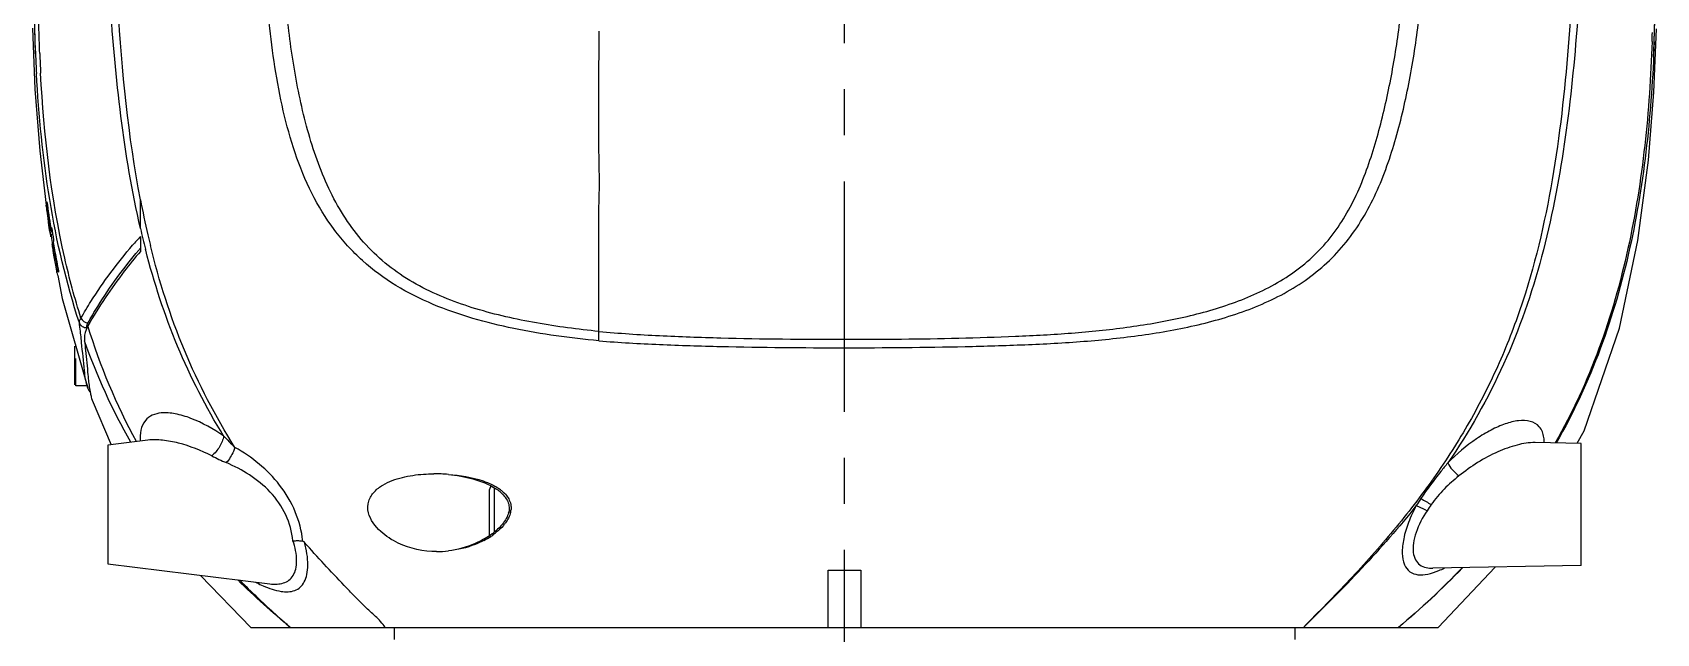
# Model space of a CAD drawing. Header units: millimetres. Extents: x 5828 to 6704, y 123 to 421.
# Drawn here: x 6366.66 to 6379.88, y 245.13 to 250.03 of the extents above; entities that cross this region are included whole.
import ezdxf

# ---------------------------------------------------------------- set-up
doc = ezdxf.new("R2010")
doc.units = ezdxf.units.MM
doc.linetypes.add('CENTER', pattern=[0.6, 0.375, -0.075, 0.075, -0.075])
doc.layers.add('中心线', color=7, linetype='Continuous')
doc.layers.add('外形图', color=7, linetype='Continuous')

msp = doc.modelspace()

# ---------------------------------------------------------------- linework, layer by layer
at = {"layer": '中心线', "linetype": 'CENTER', "ltscale": 5}
msp.add_line((6373.2689, 231.9387), (6373.2689, 279.9387), dxfattribs=at)
at = {"layer": '外形图', "color": 7, "linetype": 'Continuous'}
for p, q in [((6379.8624, 249.9506), (6379.867, 250.1243)), ((6379.8598, 249.5385), (6379.8814, 250.0549)), ((6366.7156, 249.0613), (6366.7683, 248.6189)), ((6367.5356, 248.4297), (6367.5356, 248.6638)), ((6366.7672, 248.6187), (6366.7679, 248.6187)), ((6366.7682, 248.6113), (6366.7672, 248.6187)), ((6366.7679, 248.6187), (6366.769, 248.6113)), ((6366.7679, 248.6187), (6366.7689, 248.6112)), ((6371.2689, 247.592), (6371.2689, 248.6139)), ((6366.7888, 248.459), (6366.7864, 248.4753)), ((6366.7976, 248.4048), (6366.7892, 248.4591)), ((6366.7928, 248.4345), (6366.7892, 248.4591)), ((6366.7899, 248.4592), (6366.7935, 248.4349)), ((6366.7902, 248.4592), (6366.795, 248.4244)), ((6366.7973, 248.4047), (6366.7928, 248.4345)), ((6366.7935, 248.4349), (6366.798, 248.4046)), ((6366.795, 248.4244), (6366.7982, 248.4046)), ((6366.8074, 248.4054), (6366.806, 248.4146)), ((6366.8074, 248.4054), (6366.806, 248.4146)), ((6366.806, 248.3831), (6366.8063, 248.3904)), ((6366.806, 248.3831), (6366.821, 248.3819)), ((6366.8063, 248.3904), (6366.8068, 248.3979)), ((6366.8074, 248.4054), (6366.8171, 248.4047)), ((6366.8084, 248.415), (6366.8155, 248.4143)), ((6366.825, 248.3155), (6366.8266, 248.3064)), ((6366.825, 248.3155), (6366.8266, 248.3064)), ((6367.5356, 248.3649), (6367.5356, 248.243)), ((6367.5784, 248.2546), (6367.5762, 248.2627)), ((6367.5783, 248.2545), (6367.5762, 248.2627)), ((6366.855, 248.0714), (6366.8533, 248.0803)), ((6366.8552, 248.0714), (6366.8535, 248.0804)), ((6366.8536, 248.0805), (6366.8553, 248.0715)), ((6366.8539, 248.0805), (6366.8556, 248.0715)), ((6366.8596, 248.0497), (6366.8593, 248.0497)), ((6366.8638, 248.0471), (6366.8993, 247.8599)), ((6366.8993, 247.8599), (6367.1071, 247.131)), ((6367.0023, 247.1566), (6367.0023, 247.4724)), ((6367.0089, 247.15), (6367.0089, 247.3728)), ((6367.1071, 247.15), (6367.0089, 247.15)), ((6367.1085, 247.127), (6367.1073, 247.1305)), ((6367.143, 247.0327), (6367.2962, 246.67)), ((6367.5958, 246.7068), (6367.2689, 246.6667)), ((6367.2689, 246.6667), (6367.2689, 245.6994)), ((6379.2689, 246.6807), (6378.8928, 246.6873)), ((6379.2689, 245.6854), (6379.2689, 246.6807)), ((6370.3792, 245.9311), (6370.3792, 246.3064)), ((6370.4192, 245.9611), (6370.4192, 246.3179)), ((6367.2689, 245.6994), (6368.5883, 245.5374)), ((6368.025, 245.6066), (6368.4356, 245.1831)), ((6373.1356, 245.6497), (6373.4023, 245.6497)), ((6373.1356, 245.1831), (6373.1356, 245.6497)), ((6373.4023, 245.6497), (6373.4023, 245.1831)), ((6379.2689, 245.6854), (6378.0607, 245.6643)), ((6378.1023, 245.1831), (6378.5675, 245.6732)), ((6368.4356, 245.1831), (6378.1023, 245.1831)), ((6369.6023, 245.1831), (6369.6023, 245.0831)), ((6376.9356, 245.1831), (6376.9356, 245.0831))]:
    msp.add_line(p, q, dxfattribs=at)
for points in [[(6366.6675, 250.3415), (6366.6694, 250.1999), (6366.6723, 250.0632), (6366.6757, 249.9447), (6366.6787, 249.8605), (6366.6791, 249.8504)], [(6366.6563, 250.0608), (6366.6765, 249.5631), (6366.7156, 249.0613)], [(6379.858, 249.8292), (6379.8595, 249.8702), (6379.8624, 249.9506)], [(6379.2347, 246.6813), (6379.2933, 246.7826), (6379.5799, 247.6182), (6379.7294, 248.3328), (6379.8149, 248.9871), (6379.8598, 249.5385)], [(6367.1084, 247.1275), (6367.1154, 247.1103), (6367.1258, 247.0983)]]:
    msp.add_lwpolyline(points, dxfattribs=at)
for centre, radius, start, end in [((6382.7553, 250.536), 16.0893, 181.07766, 182.44158), ((6365.8602, 250.4259), 14.01, 358.05591, 358.65956), ((6366.1608, 250.4132), 13.6923, 358.06685, 358.37752), ((6379.9127, 250.4214), 13.2444, 182.47013, 183.15778), ((6380.6378, 250.4272), 13.9341, 182.35893, 183.0127), ((6367.5729, 248.586), 0.8009, 175.61462, 176.30197), ((6376.2984, 249.9009), 9.6082, 187.55463, 188.02513), ((6375.8322, 249.8576), 9.1383, 187.61106, 188.94742), ((6374.9771, 250.0824), 7.5755, 190.79351, 192.99693), ((6381.4755, 250.4909), 14.8269, 187.2833, 187.50237), ((6376.5085, 249.8773), 9.8215, 187.40657, 188.30208), ((6377.9344, 250.0244), 11.2552, 187.50145, 187.64089), ((6373.7513, 249.4635), 7.0348, 187.64299, 187.81979), ((6373.0337, 249.3649), 6.3103, 187.81977, 187.96544), ((6375.9231, 249.848), 9.2291, 188.02511, 188.51055), ((6371.7527, 249.1853), 5.0169, 187.96051, 188.13547), ((6375.591, 249.7983), 8.8933, 188.51091, 188.95089), ((6375.7128, 249.7685), 9.0192, 188.69673, 188.97447), ((6375.8063, 249.7746), 9.1119, 188.64776, 188.81832), ((6375.5384, 249.7526), 8.8392, 188.91344, 189.13221), ((6367.2646, 248.3619), 0.4592, 170.54356, 173.36179), ((6374.7703, 249.7566), 8.0673, 189.4117, 190.12906), ((6374.3528, 249.9982), 6.9953, 192.95686, 194.36448), ((6374.3391, 249.9382), 6.9214, 193.02164, 193.7581), ((6375.321, 249.7175), 8.6189, 189.13129, 189.57734), ((6375.1174, 249.6714), 8.4159, 189.3502, 190.18121), ((6375.2254, 249.6811), 8.5235, 189.44223, 189.76844), ((6374.8413, 249.6753), 8.1336, 189.69246, 190.25222), ((6367.201, 248.264), 0.3796, 168.78707, 172.21037), ((6374.8377, 249.6135), 8.1299, 189.76261, 190.86908), ((6374.7224, 249.6783), 8.0141, 189.85662, 190.35894), ((6374.34, 249.6077), 7.6252, 190.35378, 191.53232), ((6370.4814, 245.688), 3.9804, 137.73843, 139.12222), ((6370.5711, 245.6666), 3.9991, 139.38012, 139.69546), ((6374.6994, 249.5965), 7.9912, 190.18234, 190.93707), ((6374.559, 249.6242), 7.8467, 190.25228, 190.82691), ((6374.3025, 249.5752), 7.5856, 190.82697, 191.41685), ((6374.4573, 249.5501), 7.7447, 191.00684, 191.16996), ((6374.4991, 249.5493), 7.7853, 190.94218, 191.10524), ((6367.1028, 248.0385), 0.2384, 169.18205, 171.51892), ((6361.3702, 246.9349), 5.7143, 6.94144, 7.29743), ((6360.0317, 246.7777), 7.062, 5.88373, 6.89494), ((6367.3649, 247.117), 0.2374, 199.28627, 200.78596), ((6370.0467, 248.4538), 2.5089, 223.04592, 226.04075), ((6369.0889, 248.5109), 2.1628, 243.2761, 246.74091), ((6369.9258, 245.1659), 1.2672, 84.68311, 90.00182), ((6370.4192, 246.3064), 0.04, 135.77718, 180), ((6370.2109, 245.9783), 0.3986, 53.50748, 56.77232), ((6370.2412, 246.0193), 0.3476, 50.1457, 53.50658), ((6370.2515, 246.0171), 0.3582, 53.01992, 55.74104), ((6370.2731, 246.0458), 0.3222, 50.23012, 53.02108), ((6370.3799, 246.1555), 0.1584, 345.71794, 348.06038), ((6370.3856, 246.1563), 0.1681, 347.37712, 353.49175), ((6381.6258, 243.7845), 4.4056, 146.25931, 147.15239), ((6382.7869, 254.5679), 9.6318, 239.94045, 240.52033), ((6369.9973, 246.4891), 0.6762, 299.46567, 304.82571), ((6370.0198, 246.4859), 0.6718, 297.73483, 303.18382), ((6370.0364, 246.4321), 0.6072, 304.86659, 307.5786), ((6370.0588, 246.4257), 0.6, 303.21722, 306.99727), ((6370.091, 246.3825), 0.5461, 307.02004, 308.76294), ((6369.9474, 246.5637), 0.764, 270.01539, 277.21501), ((6377.8107, 246.3689), 0.7827, 292.41358, 296.02371), ((6372.6463, 249.777), 6.0185, 224.38974, 226.23945), ((6369.0188, 246.607), 1.1888, 242.57999, 243.1988), ((6372.9856, 250.136), 6.5124, 226.26818, 229.51154)]:
    msp.add_arc(centre, radius, start, end, dxfattribs=at)
for points, knots in [([(6379.213, 259.4515), (6379.2138, 259.4515), (6379.2122, 259.4465), (6379.214, 259.4412), (6379.2132, 259.4284), (6379.2138, 259.4124), (6379.2138, 259.3911), (6379.2142, 259.3537), (6379.2145, 259.2954), (6379.2149, 259.2121), (6379.2151, 259.111), (6379.2153, 258.9926), (6379.2155, 258.8576), (6379.2157, 258.7065), (6379.2159, 258.4751), (6379.2162, 258.1517), (6379.2164, 257.7272), (6379.2169, 257.2603), (6379.2177, 256.7598), (6379.2186, 256.0537), (6379.2196, 255.336), (6379.2212, 254.6206), (6379.2202, 254.1839), (6379.2256, 253.8458), (6379.2265, 253.6032), (6379.2328, 253.3653), (6379.2337, 253.1272), (6379.2332, 252.8842), (6379.237, 252.6358), (6379.2385, 252.3824), (6379.2361, 252.0363), (6379.2311, 251.596), (6379.2189, 250.8795), (6379.178, 249.9755), (6379.0641, 248.8933), (6378.8657, 248.0063), (6378.6083, 247.3318), (6378.3647, 246.8501), (6378.0742, 246.3956), (6377.7991, 246.04), (6377.5645, 245.7676), (6377.383, 245.568), (6377.1955, 245.3743), (6377.0683, 245.2474), (6377.0057, 245.183)], [0, 0, 0, 0, 0.0001594, 0.0006353, 0.0014272, 0.0025342, 0.0039548, 0.0056874, 0.0100798, 0.0156906, 0.0224937, 0.0304574, 0.0395444, 0.049712, 0.0609116, 0.0861875, 0.1148878, 0.1464628, 0.1803052, 0.2157625, 0.2887875, 0.3249543, 0.3599567, 0.3768055, 0.3931112, 0.4088498, 0.4247621, 0.4411139, 0.4578108, 0.4748482, 0.4921918, 0.5275651, 0.5635926, 0.6366307, 0.7098907, 0.7827282, 0.818987, 0.8551647, 0.8913315, 0.9275394, 0.945665, 0.963794, 0.9818955, 1, 1, 1, 1]), ([(6379.3071, 259.3604), (6379.3071, 259.1221), (6379.3063, 258.4072), (6379.3064, 257.0867), (6379.3083, 255.6964), (6379.3121, 254.7079), (6379.3122, 254.2518), (6379.3132, 254.0325), (6379.315, 253.818), (6379.3126, 253.6091), (6379.314, 253.4039), (6379.313, 253.1991), (6379.3104, 252.9913), (6379.3113, 252.7794), (6379.3125, 252.5639), (6379.3111, 252.2698), (6379.3048, 251.8956), (6379.2976, 251.4403), (6379.2815, 250.8229), (6379.2403, 250.0457), (6379.143, 249.1152), (6378.9677, 248.197), (6378.6628, 247.3156), (6378.3558, 246.7757), (6378.1818, 246.5217)], [0, 0, 0, 0, 0.0548494, 0.1644959, 0.3038605, 0.3747921, 0.391966, 0.4087969, 0.4252664, 0.441314, 0.456873, 0.4724842, 0.488445, 0.5046964, 0.5212333, 0.5380517, 0.5723714, 0.607358, 0.6428203, 0.7144936, 0.7863865, 0.8579947, 0.9291498, 1, 1, 1, 1]), ([(6367.5356, 248.6638), (6367.4363, 249.1831), (6367.3584, 249.9745), (6367.3162, 251.0255), (6367.3023, 251.7995), (6367.2985, 252.5477), (6367.3032, 253.27), (6367.3167, 253.9931), (6367.3177, 254.4788), (6367.3177, 254.7304)], [0, 0, 0, 0, 0.2609906, 0.3910272, 0.519291, 0.643039, 0.7603245, 0.8758159, 1, 1, 1, 1]), ([(6371.2689, 247.5158), (6371.0363, 247.5376), (6370.5778, 247.599), (6370.0198, 247.7541), (6369.6115, 247.9573), (6369.3359, 248.1604), (6369.1035, 248.416), (6368.8589, 248.8167), (6368.6794, 249.3906), (6368.5725, 250.1054), (6368.5305, 250.8315), (6368.5237, 251.3162), (6368.5243, 251.5575)], [0, 0, 0, 0, 0.1241827, 0.2455321, 0.3056032, 0.3657048, 0.426375, 0.4879836, 0.6138446, 0.7423922, 0.8717633, 1, 1, 1, 1]), ([(6373.2689, 247.4592), (6373.5961, 247.4592), (6374.0855, 247.4631), (6374.7352, 247.482), (6375.2157, 247.5077), (6375.6882, 247.5561), (6376.1494, 247.6379), (6376.593, 247.7693), (6377.0069, 247.9736), (6377.3553, 248.2841), (6377.6004, 248.6874), (6377.7594, 249.1375), (6377.8705, 249.6086), (6377.9458, 250.0917), (6378.0039, 250.7419), (6378.0144, 251.2317), (6378.0136, 251.5572)], [0, 0, 0, 0, 0.1282942, 0.1918902, 0.2548431, 0.3169399, 0.3780623, 0.4382572, 0.4978473, 0.5575984, 0.6185233, 0.6808207, 0.7441297, 0.8081005, 0.872369, 1, 1, 1, 1]), ([(6373.2689, 247.5279), (6373.5791, 247.5279), (6374.0433, 247.5317), (6374.6597, 247.5508), (6375.1162, 247.5755), (6375.5656, 247.6206), (6376.0049, 247.6948), (6376.4288, 247.8107), (6376.8269, 247.9875), (6377.171, 248.2576), (6377.4161, 248.6236), (6377.574, 249.0389), (6377.6872, 249.4767), (6377.7708, 249.9288), (6377.8426, 250.543), (6377.8624, 251.0079), (6377.867, 251.3175)], [0, 0, 0, 0, 0.1287542, 0.1926596, 0.2559748, 0.318479, 0.3800455, 0.4406776, 0.5004772, 0.5597718, 0.6196014, 0.6807839, 0.7434381, 0.8071444, 0.8714721, 1, 1, 1, 1]), ([(6366.7155, 249.8537), (6366.7124, 249.9287), (6366.7023, 250.228), (6366.6997, 250.5275), (6366.6994, 250.7519)], [0, 0, 0, 0, 0.2506056, 1, 1, 1, 1]), ([(6367.5356, 248.4297), (6367.4662, 248.7313), (6367.3652, 249.3443), (6367.3098, 249.9619), (6367.2892, 250.2716)], [0, 0, 0, 0, 0.4993087, 1, 1, 1, 1]), ([(6371.2689, 247.5921), (6371.0984, 247.609), (6370.7611, 247.653), (6370.2675, 247.7633), (6369.877, 247.9136), (6369.5973, 248.0872), (6369.349, 248.3), (6369.1059, 248.6398), (6368.9199, 249.1103), (6368.801, 249.6141), (6368.7515, 249.9602), (6368.7327, 250.1354)], [0, 0, 0, 0, 0.1272035, 0.2521925, 0.3748293, 0.4354338, 0.4957345, 0.616548, 0.7408062, 0.8692025, 1, 1, 1, 1]), ([(6371.2689, 248.6139), (6371.2714, 248.6711), (6371.2744, 248.7866), (6371.2713, 248.9607), (6371.2674, 249.1369), (6371.2701, 249.3148), (6371.2678, 249.494), (6371.2675, 249.6744), (6371.271, 249.8557), (6371.2715, 249.9769), (6371.2711, 250.0376)], [0, 0, 0, 0, 0.1207531, 0.2431844, 0.3670203, 0.4920341, 0.6179729, 0.7446998, 0.8720877, 1, 1, 1, 1]), ([(6379.8453, 249.9513), (6379.8358, 249.6689), (6379.798, 249.1041), (6379.6657, 248.2646), (6379.4335, 247.4462), (6379.1961, 246.9299), (6379.0566, 246.6843)], [0, 0, 0, 0, 0.2498656, 0.5001055, 0.7502396, 1, 1, 1, 1]), ([(6379.8621, 249.9506), (6379.8525, 249.668), (6379.8137, 249.1026), (6379.6794, 248.2628), (6379.4447, 247.4448), (6379.2056, 246.9291), (6379.0654, 246.684)], [0, 0, 0, 0, 0.2499944, 0.5003269, 0.7504133, 1, 1, 1, 1]), ([(6367.0383, 247.6607), (6366.931, 247.9878), (6366.7742, 248.6616), (6366.7075, 249.3481), (6366.6885, 249.6919)], [0, 0, 0, 0, 0.4999269, 1, 1, 1, 1]), ([(6367.0512, 247.6999), (6367.0005, 247.861), (6366.8258, 248.5138), (6366.7496, 249.1894), (6366.7229, 249.6949)], [0, 0, 0, 0, 0.2501487, 1, 1, 1, 1]), ([(6367.0512, 247.6999), (6367.0771, 247.7461), (6367.2014, 247.9545), (6367.3478, 248.1497), (6367.4718, 248.293)], [0, 0, 0, 0, 0.2188172, 1, 1, 1, 1]), ([(6367.5356, 248.243), (6367.4905, 248.1906), (6367.3337, 247.9988), (6367.1946, 247.7924), (6367.1073, 247.6367)], [0, 0, 0, 0, 0.2793667, 1, 1, 1, 1]), ([(6367.1077, 247.6596), (6367.1332, 247.7058), (6367.2554, 247.9141), (6367.3993, 248.1095), (6367.5213, 248.2534)], [0, 0, 0, 0, 0.2186833, 1, 1, 1, 1]), ([(6368.2132, 246.7413), (6368.0694, 246.9742), (6367.8174, 247.4646), (6367.6469, 247.9883), (6367.5783, 248.2545)], [0, 0, 0, 0, 0.4988831, 1, 1, 1, 1]), ([(6368.3051, 246.6478), (6368.1465, 246.8995), (6367.8688, 247.431), (6367.6873, 248.002), (6367.6162, 248.2922)], [0, 0, 0, 0, 0.4989612, 1, 1, 1, 1]), ([(6367.0383, 247.6607), (6367.0381, 247.6639), (6367.0384, 247.6779), (6367.0448, 247.6912), (6367.0512, 247.6999)], [0, 0, 0, 0, 0.2318883, 1, 1, 1, 1]), ([(6367.0383, 247.6607), (6367.0427, 247.6493), (6367.0609, 247.6288), (6367.0871, 247.6226), (6367.1003, 247.6228)], [0, 0, 0, 0, 0.4803623, 1, 1, 1, 1]), ([(6367.1073, 247.6367), (6367.1017, 247.6268), (6367.0835, 247.5891), (6367.0764, 247.5455), (6367.08, 247.5153)], [0, 0, 0, 0, 0.2723185, 1, 1, 1, 1]), ([(6371.2689, 247.5159), (6371.2688, 247.5243), (6371.2686, 247.5497), (6371.2697, 247.5751), (6371.2689, 247.592)], [0, 0, 0, 0, 0.3310355, 1, 1, 1, 1]), ([(6371.2689, 247.592), (6371.4329, 247.5766), (6371.7636, 247.5553), (6372.4304, 247.5324), (6372.933, 247.5279), (6373.2689, 247.5279)], [0, 0, 0, 0, 0.246849, 0.496448, 1, 1, 1, 1]), ([(6367.1071, 247.131), (6367.0911, 247.1764), (6367.0753, 247.3016), (6367.0644, 247.4253), (6367.0566, 247.5016)], [0, 0, 0, 0, 0.3856171, 1, 1, 1, 1]), ([(6367.08, 247.5153), (6367.0831, 247.4892), (6367.0935, 247.3967), (6367.1015, 247.3041), (6367.1078, 247.2376)], [0, 0, 0, 0, 0.2827684, 1, 1, 1, 1]), ([(6371.2689, 247.5158), (6371.433, 247.502), (6371.7638, 247.4835), (6372.4305, 247.4633), (6372.933, 247.4592), (6373.2689, 247.4592)], [0, 0, 0, 0, 0.2468663, 0.4963931, 1, 1, 1, 1]), ([(6367.1078, 247.2376), (6367.1092, 247.2231), (6367.1143, 247.1729), (6367.1205, 247.1226), (6367.1277, 247.0875)], [0, 0, 0, 0, 0.2891449, 1, 1, 1, 1]), ([(6367.1277, 247.0875), (6367.1287, 247.0829), (6367.1323, 247.0664), (6367.1368, 247.0501), (6367.1408, 247.0386)], [0, 0, 0, 0, 0.276045, 1, 1, 1, 1]), ([(6367.705, 246.9284), (6367.6801, 246.926), (6367.6313, 246.9152), (6367.5428, 246.849), (6367.5301, 246.7565), (6367.534, 246.6993)], [0, 0, 0, 0, 0.2361672, 0.4602453, 1, 1, 1, 1]), ([(6368.2132, 246.7413), (6368.1295, 246.7981), (6368.0016, 246.8701), (6367.8262, 246.9244), (6367.7431, 246.9321), (6367.705, 246.9284)], [0, 0, 0, 0, 0.551931, 0.7911707, 1, 1, 1, 1]), ([(6378.9642, 246.7285), (6378.9596, 246.76), (6378.9373, 246.8211), (6378.8516, 246.8683), (6378.7523, 246.8685), (6378.6444, 246.8411), (6378.5297, 246.79), (6378.3669, 246.6915), (6378.2532, 246.5946), (6378.1818, 246.5217)], [0, 0, 0, 0, 0.0997482, 0.1883892, 0.288095, 0.4043657, 0.5358177, 0.6801519, 1, 1, 1, 1]), ([(6368.1163, 246.5791), (6368.0301, 246.6225), (6367.8981, 246.6751), (6367.7205, 246.7097), (6367.6356, 246.7117), (6367.5958, 246.7068)], [0, 0, 0, 0, 0.5345846, 0.7780578, 1, 1, 1, 1]), ([(6368.2132, 246.7413), (6368.2081, 246.7104), (6368.1829, 246.6499), (6368.1415, 246.5997), (6368.1163, 246.5791)], [0, 0, 0, 0, 0.4898451, 1, 1, 1, 1]), ([(6368.3051, 246.6478), (6368.3015, 246.6367), (6368.284, 246.5923), (6368.2584, 246.551), (6368.2348, 246.5238)], [0, 0, 0, 0, 0.2455914, 1, 1, 1, 1]), ([(6368.8578, 245.8854), (6368.8486, 245.967), (6368.8055, 246.1302), (6368.6398, 246.4133), (6368.443, 246.5697), (6368.3051, 246.6478)], [0, 0, 0, 0, 0.2527113, 0.5119096, 1, 1, 1, 1]), ([(6378.8928, 246.6873), (6378.8436, 246.688), (6378.7388, 246.6704), (6378.5233, 246.5916), (6378.3685, 246.4942), (6378.2721, 246.4156)], [0, 0, 0, 0, 0.2147144, 0.4571224, 1, 1, 1, 1]), ([(6368.7777, 245.888), (6368.7701, 245.9604), (6368.7289, 246.106), (6368.6007, 246.2904), (6368.4285, 246.4293), (6368.3001, 246.4958), (6368.2348, 246.5238)], [0, 0, 0, 0, 0.249466, 0.507003, 0.7568944, 1, 1, 1, 1]), ([(6378.1818, 246.5216), (6378.1628, 246.4986), (6378.0858, 246.4048), (6378.0131, 246.3074), (6377.9623, 246.2315)], [0, 0, 0, 0, 0.2467858, 1, 1, 1, 1]), ([(6378.1818, 246.5216), (6378.1909, 246.5019), (6378.2186, 246.4634), (6378.2524, 246.4309), (6378.2721, 246.4156)], [0, 0, 0, 0, 0.4664931, 1, 1, 1, 1]), ([(6369.3925, 246.1164), (6369.3851, 246.147), (6369.3855, 246.2123), (6369.4365, 246.2908), (6369.5073, 246.3436), (6369.6119, 246.3923), (6369.753, 246.4253), (6369.8681, 246.4331), (6369.9258, 246.4331)], [0, 0, 0, 0, 0.1347601, 0.2622498, 0.3858084, 0.5083524, 0.7533872, 1, 1, 1, 1]), ([(6370.0432, 246.4276), (6370.1103, 246.4214), (6370.2438, 246.3983), (6370.3725, 246.3489), (6370.4293, 246.3117)], [0, 0, 0, 0, 0.4980085, 1, 1, 1, 1]), ([(6378.2721, 246.4156), (6378.2307, 246.3819), (6378.1488, 246.3109), (6378.0787, 246.2277), (6378.0469, 246.1831)], [0, 0, 0, 0, 0.4933783, 1, 1, 1, 1]), ([(6370.5209, 246.219), (6370.5285, 246.2046), (6370.5398, 246.1728), (6370.5383, 246.139), (6370.5349, 246.1227)], [0, 0, 0, 0, 0.4942229, 1, 1, 1, 1]), ([(6370.5496, 246.1196), (6370.5481, 246.1199), (6370.5432, 246.1209), (6370.5383, 246.122), (6370.5349, 246.1227)], [0, 0, 0, 0, 0.3030881, 1, 1, 1, 1]), ([(6377.9246, 246.1741), (6377.7843, 245.9976), (6377.5605, 245.7434), (6377.2469, 245.4196), (6377.085, 245.263), (6377.0057, 245.1831)], [0, 0, 0, 0, 0.5002377, 0.750231, 1, 1, 1, 1]), ([(6377.9246, 246.1741), (6377.9011, 246.13), (6377.8604, 246.0422), (6377.8201, 245.9113), (6377.8061, 245.7939), (6377.8195, 245.6976), (6377.8677, 245.63), (6377.9419, 245.606), (6378.0242, 245.6147), (6378.0799, 245.6333), (6378.1092, 245.6453)], [0, 0, 0, 0, 0.1827403, 0.3531059, 0.4989743, 0.6128178, 0.7014368, 0.7861583, 0.8841845, 1, 1, 1, 1]), ([(6378.0128, 246.1328), (6377.9764, 246.077), (6377.9308, 245.9907), (6377.9002, 245.8726), (6377.8969, 245.7964), (6377.9137, 245.7334), (6377.9643, 245.6739), (6378.0239, 245.6637), (6378.0607, 245.6643)], [0, 0, 0, 0, 0.3384689, 0.4890463, 0.617361, 0.7224141, 0.8129732, 1, 1, 1, 1]), ([(6377.9246, 246.1741), (6377.9307, 246.1716), (6377.9606, 246.1589), (6377.9897, 246.1446), (6378.0128, 246.1328)], [0, 0, 0, 0, 0.2022254, 1, 1, 1, 1]), ([(6369.9476, 245.7997), (6369.8408, 245.7997), (6369.6732, 245.8363), (6369.4835, 245.9571), (6369.4069, 246.0575), (6369.3925, 246.1164)], [0, 0, 0, 0, 0.4757131, 0.730016, 1, 1, 1, 1]), ([(6370.4987, 246.0442), (6370.4923, 246.035), (6370.4652, 246.0005), (6370.4325, 245.9708), (6370.4067, 245.9509)], [0, 0, 0, 0, 0.2547803, 1, 1, 1, 1]), ([(6370.5082, 246.0333), (6370.5028, 246.026), (6370.4802, 245.9981), (6370.4538, 245.9734), (6370.4329, 245.9567)], [0, 0, 0, 0, 0.2540557, 1, 1, 1, 1]), ([(6368.5883, 245.5374), (6368.608, 245.535), (6368.6459, 245.533), (6368.7001, 245.5415), (6368.747, 245.5649), (6368.7826, 245.6052), (6368.8037, 245.6606), (6368.8125, 245.7577), (6368.7953, 245.8355), (6368.7777, 245.888)], [0, 0, 0, 0, 0.1182926, 0.2246439, 0.3234565, 0.4238663, 0.5369701, 0.6704804, 1, 1, 1, 1]), ([(6368.6813, 245.476), (6368.7182, 245.4705), (6368.7761, 245.4705), (6368.8399, 245.5084), (6368.8741, 245.5547), (6368.8945, 245.6169), (6368.9038, 245.7264), (6368.8883, 245.8147), (6368.8721, 245.8752)], [0, 0, 0, 0, 0.2055436, 0.2990006, 0.3987219, 0.5153549, 0.6549291, 1, 1, 1, 1]), ([(6368.7777, 245.888), (6368.7814, 245.8883), (6368.7886, 245.8871), (6368.8058, 245.8901), (6368.8291, 245.8889), (6368.8486, 245.8871), (6368.8578, 245.8854)], [0, 0, 0, 0, 0.1362065, 0.2684019, 0.6505326, 1, 1, 1, 1]), ([(6369.5295, 245.1831), (6369.5173, 245.1992), (6369.492, 245.2304), (6369.4499, 245.2729), (6369.4051, 245.3117), (6369.3625, 245.3529), (6369.3206, 245.3952), (6369.2645, 245.4515), (6369.1673, 245.5513), (6369.0309, 245.6965), (6368.9245, 245.8152), (6368.8721, 245.8752)], [0, 0, 0, 0, 0.0634916, 0.1260131, 0.1876022, 0.2496477, 0.312086, 0.3744955, 0.4994408, 0.7496832, 1, 1, 1, 1]), ([(6370.3299, 245.9003), (6370.3073, 245.8875), (6370.2168, 245.8425), (6370.1177, 245.8152), (6370.0434, 245.8058)], [0, 0, 0, 0, 0.2579088, 1, 1, 1, 1]), ([(6370.3324, 245.8913), (6370.3095, 245.8792), (6370.2178, 245.8371), (6370.118, 245.8129), (6370.0434, 245.8058)], [0, 0, 0, 0, 0.2571134, 1, 1, 1, 1]), ([(6368.4827, 245.5458), (6368.5, 245.5371), (6368.5635, 245.5071), (6368.6309, 245.4834), (6368.6813, 245.476)], [0, 0, 0, 0, 0.275466, 1, 1, 1, 1])]:
    msp.add_open_spline(points, degree=3, knots=knots, dxfattribs=at)
for points in [[(6367.0512, 247.6999), (6367.0616, 247.6792), (6367.0848, 247.6631), (6367.1077, 247.6596)], [(6367.1003, 247.6228), (6367.0992, 247.6311), (6367.1, 247.6398), (6367.1026, 247.6478)], [(6367.1026, 247.6478), (6367.1039, 247.6519), (6367.1056, 247.6558), (6367.1077, 247.6596)], [(6367.5029, 246.6953), (6367.3399, 246.9941), (6367.2084, 247.3117), (6367.1073, 247.6368)], [(6367.4568, 246.6897), (6367.3068, 246.9524), (6367.1811, 247.2302), (6367.08, 247.5153)], [(6378.9669, 246.6861), (6378.967, 246.7003), (6378.9662, 246.7145), (6378.9642, 246.7285)], [(6370.0432, 246.4276), (6370.1389, 246.4221), (6370.2353, 246.4064), (6370.3258, 246.3749)], [(6370.3258, 246.3749), (6370.3582, 246.3636), (6370.3901, 246.3501), (6370.4201, 246.3334)], [(6370.4201, 246.3334), (6370.4314, 246.3271), (6370.4425, 246.3204), (6370.4531, 246.3131)], [(6370.4639, 246.2861), (6370.4729, 246.2786), (6370.4814, 246.2707), (6370.4894, 246.2622)], [(6370.4793, 246.2935), (6370.4928, 246.2822), (6370.5055, 246.2697), (6370.5164, 246.2558)], [(6370.4894, 246.2622), (6370.5016, 246.2492), (6370.5125, 246.2347), (6370.5209, 246.219)], [(6370.5164, 246.2558), (6370.5254, 246.2444), (6370.5333, 246.232), (6370.5393, 246.2188)], [(6370.5496, 246.1196), (6370.546, 246.1035), (6370.5401, 246.0879), (6370.5327, 246.0731)], [(6370.5393, 246.2188), (6370.5461, 246.2042), (6370.5507, 246.1883), (6370.5526, 246.1723)], [(6370.5526, 246.1723), (6370.554, 246.1607), (6370.5539, 246.1489), (6370.5526, 246.1373)], [(6378.0469, 246.1831), (6378.0352, 246.1666), (6378.0238, 246.1497), (6378.0128, 246.1328)], [(6370.515, 246.0704), (6370.5101, 246.0614), (6370.5046, 246.0526), (6370.4987, 246.0442)], [(6370.5327, 246.0731), (6370.5258, 246.0592), (6370.5174, 246.0459), (6370.5082, 246.0333)], [(6370.5334, 246.1164), (6370.5294, 246.1004), (6370.5229, 246.0849), (6370.515, 246.0704)], [(6368.8578, 245.8854), (6368.8635, 245.8844), (6368.8682, 245.8797), (6368.872, 245.8753)], [(6378.3016, 245.6684), (6378.1375, 245.4969), (6377.9628, 245.3353), (6377.7807, 245.1831)], [(6378.2979, 245.6682), (6378.1351, 245.4969), (6377.9616, 245.3352), (6377.7807, 245.1831)], [(6368.7571, 245.1831), (6368.6086, 245.3055), (6368.4648, 245.4341), (6368.3277, 245.5692)]]:
    msp.add_open_spline(points, degree=3, dxfattribs=at)

doc.saveas('drawing.dxf')
